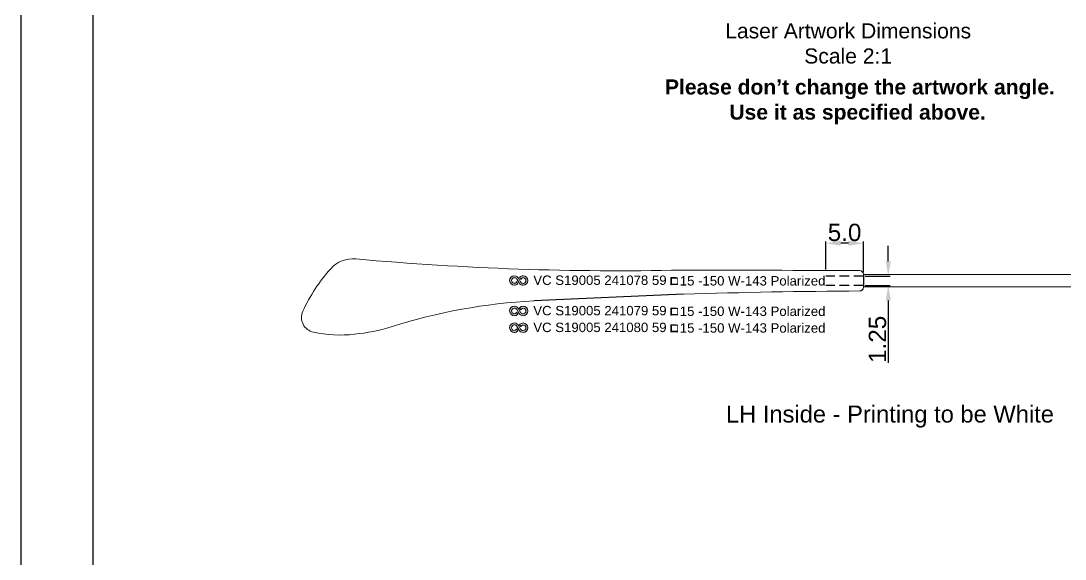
# Model space of a CAD drawing. Header units: millimetres. Extents: x 1448 to 2566, y 1057 to 1416.
# Drawn here: x 1447.7 to 1586.1, y 1262.5 to 1333.9 of the extents above; entities that cross this region are included whole.
import ezdxf

# ---------------------------------------------------------------- set-up
doc = ezdxf.new("R2010")
doc.units = ezdxf.units.MM
doc.linetypes.add('HIDDEN', pattern=[9.525, 6.35, -3.175])
doc.linetypes.add('HIDDEN2', pattern=[0.1875, 0.125, -0.0625])
for name, color, linetype in [('Dimension', 3, 'Continuous'), ('Hidden Line', 1, 'HIDDEN2'), ('图层 1', 7, 'Continuous')]:
    doc.layers.add(name, color=color, linetype=linetype)
doc.layers.add('标注', color=4, linetype='Continuous', lineweight=5)
doc.layers.add('绘图层', color=7, linetype='Continuous', lineweight=15)
doc.styles.get("Standard").update_dxf_attribs({"font": 'arial.ttf'})
doc.styles.add('宋体', font='SimSun.ttf')
doc.dimstyles.new('Standard$0', dxfattribs={"dimtxt": 2.3, "dimasz": 2, "dimexe": 1, "dimexo": 1, "dimgap": 1, "dimtad": 0, "dimtih": 1, "dimtoh": 1, "dimdec": 1, "dimzin": 0, "dimdsep": 46, "dimtxsty": 'Standard', "dimcen": 0, "dimclrd": 4, "dimclre": 4, "dimclrt": 4, "dimadec": 1, "dimazin": 0, "dimtfac": 1, "dimtdec": 1, "dimtofl": 0, "dimtmove": 0, "dimatfit": 0, "dimfxl": 1, "dimtolj": 1, "dimtzin": 0, "dimarcsym": 0})

# ---------------------------------------------------------------- blocks, each defined once
blk = doc.blocks.new('*D132')
at = {"layer": 'Defpoints', "color": 0, "transparency": 16777216}
for p in [(1554.36, 1304.41), (1554.36, 1300.7), (1559.36, 1300.31)]:
    blk.add_point(p, dxfattribs=at)
at = {"layer": 'Dimension', "color": 3, "lineweight": -2, "transparency": 16777216}
for p, q in [((1554.36, 1300.95), (1554.36, 1304.66)), ((1557.36, 1304.41), (1556.36, 1304.41)), ((1559.36, 1300.56), (1559.36, 1304.66))]:
    blk.add_line(p, q, dxfattribs=at)
at = {"layer": 'Dimension', "color": 3, "transparency": 16777216}
for points in [[(1556.36, 1304.75), (1556.36, 1304.08), (1554.36, 1304.41)], [(1557.36, 1304.75), (1557.36, 1304.08), (1559.36, 1304.41)]]:
    blk.add_solid(points, dxfattribs=at)
at = {"layer": 'Dimension', "transparency": 16777216, "insert": (1556.86, 1305.84), "char_height": 2.3, "attachment_point": 5}
blk.add_mtext('\\A1;5.0', dxfattribs=at)
blk = doc.blocks.new('*D133')
at = {"layer": 'Defpoints', "color": 0, "transparency": 16777216}
for p in [(1559.36, 1300.06), (1559.36, 1298.81), (1562.65, 1298.81)]:
    blk.add_point(p, dxfattribs=at)
at = {"layer": 'Dimension', "color": 3, "lineweight": -2, "transparency": 16777216}
for p, q in [((1562.65, 1302.06), (1562.65, 1304.06)), ((1559.61, 1300.06), (1562.9, 1300.06)), ((1559.61, 1298.81), (1562.9, 1298.81)), ((1562.65, 1296.81), (1562.65, 1288.53))]:
    blk.add_line(p, q, dxfattribs=at)
at = {"layer": 'Dimension', "color": 3, "transparency": 16777216}
for points in [[(1562.32, 1302.06), (1562.99, 1302.06), (1562.65, 1300.06)], [(1562.32, 1296.81), (1562.99, 1296.81), (1562.65, 1298.81)]]:
    blk.add_solid(points, dxfattribs=at)
at = {"layer": 'Dimension', "transparency": 16777216, "insert": (1561.23, 1291.67), "char_height": 2.3, "attachment_point": 5, "rotation": 90}
blk.add_mtext('\\A1;1.25', dxfattribs=at)

msp = doc.modelspace()

# ---------------------------------------------------------------- hatches: boundary and pattern name
at = {"lineweight": 5}
h = msp.add_hatch(color=256, dxfattribs=at)
h.dxf.hatch_style = 1
edge = h.paths.add_edge_path()
edge.add_spline(control_points=[(1514.22979, 1299.09003), (1514.08592, 1299.09003), (1513.96748, 1299.16414), (1513.90652, 1299.28749), (1513.90652, 1299.28749), (1513.65489, 1299.73672), (1513.65489, 1299.73672)], knot_values=[8, 8, 8, 8, 9, 9, 9, 10, 10, 10, 10], degree=3, periodic=0)
edge.add_spline(control_points=[(1513.65489, 1299.73672), (1513.54713, 1299.95238), (1513.33133, 1300.09611), (1513.07999, 1300.09611)], knot_values=[10, 10, 10, 10, 11, 11, 11, 11], degree=3, periodic=0)
edge.add_spline(control_points=[(1513.07999, 1300.09611), (1512.72061, 1300.09611), (1512.45107, 1299.80866), (1512.45107, 1299.46733)], knot_values=[11, 11, 11, 11, 12, 12, 12, 12], degree=3, periodic=0)
edge.add_spline(control_points=[(1512.45107, 1299.46733), (1512.45107, 1299.12586), (1512.73852, 1298.83826), (1513.07999, 1298.83826)], knot_values=[12, 12, 12, 12, 13, 13, 13, 13], degree=3, periodic=0)
edge.add_spline(control_points=[(1513.07999, 1298.83826), (1513.24148, 1298.83826), (1513.40326, 1298.9102), (1513.51131, 1299.0181)], knot_values=[13, 13, 13, 13, 14, 14, 14, 14], degree=3, periodic=0)
edge.add_spline(control_points=[(1513.51131, 1299.0181), (1513.51131, 1299.0181), (1513.52922, 1299.03601), (1513.52922, 1299.03601)], knot_values=[14.00001, 14.00001, 14.00001, 14.00001, 14.99999, 14.99999, 14.99999, 14.99999], degree=3, periodic=0)
edge.add_spline(control_points=[(1513.52922, 1299.03601), (1513.52922, 1299.03601), (1513.52922, 1299.03601), (1513.52922, 1299.03601), (1513.52922, 1299.03601), (1513.36745, 1299.3236), (1513.36744, 1299.32361)], knot_values=[14.99999, 14.99999, 14.99999, 14.99999, 15, 15, 15, 15.99999, 15.99999, 15.99999, 15.99999], degree=3, periodic=0)
edge.add_spline(control_points=[(1513.36744, 1299.32361), (1513.36744, 1299.32361), (1513.34924, 1299.28749), (1513.34924, 1299.28749)], knot_values=[16.00001, 16.00001, 16.00001, 16.00001, 17, 17, 17, 17], degree=3, periodic=0)
edge.add_spline(control_points=[(1513.34924, 1299.28749), (1513.33682, 1299.26626), (1513.31342, 1299.23376), (1513.29551, 1299.2157)], knot_values=[17, 17, 17, 17, 18, 18, 18, 18], degree=3, periodic=0)
edge.add_spline(control_points=[(1513.29551, 1299.2157), (1513.22386, 1299.12586), (1513.11581, 1299.09003), (1513.00806, 1299.10795)], knot_values=[18, 18, 18, 18, 19, 19, 19, 19], degree=3, periodic=0)
edge.add_spline(control_points=[(1513.00806, 1299.10795), (1512.82836, 1299.14377), (1512.7027, 1299.30569), (1512.7027, 1299.46733)], knot_values=[19, 19, 19, 19, 20, 20, 20, 20], degree=3, periodic=0)
edge.add_spline(control_points=[(1512.7027, 1299.46733), (1512.7027, 1299.66493), (1512.86448, 1299.84463), (1513.07999, 1299.84463)], knot_values=[20, 20, 20, 20, 21, 21, 21, 21], degree=3, periodic=0)
edge.add_spline(control_points=[(1513.07999, 1299.84463), (1513.22386, 1299.84463), (1513.34606, 1299.76634), (1513.40326, 1299.64702), (1513.40326, 1299.64702), (1513.65489, 1299.19779), (1513.65489, 1299.19779)], knot_values=[21, 21, 21, 21, 22, 22, 22, 23, 23, 23, 23], degree=3, periodic=0)
edge.add_spline(control_points=[(1513.65489, 1299.19779), (1513.76265, 1298.98213), (1513.97845, 1298.83826), (1514.22979, 1298.83826)], knot_values=[23, 23, 23, 23, 24, 24, 24, 24], degree=3, periodic=0)
edge.add_spline(control_points=[(1514.22979, 1298.83826), (1514.58918, 1298.83826), (1514.85871, 1299.12586), (1514.85871, 1299.46733)], knot_values=[24, 24, 24, 24, 25, 25, 25, 25], degree=3, periodic=0)
edge.add_spline(control_points=[(1514.85871, 1299.46733), (1514.87692, 1299.82657), (1514.58918, 1300.09611), (1514.22979, 1300.09611)], knot_values=[25, 25, 25, 25, 26, 26, 26, 26], degree=3, periodic=0)
edge.add_spline(control_points=[(1514.22979, 1300.09611), (1514.0683, 1300.09611), (1513.90652, 1300.02432), (1513.79847, 1299.91656)], knot_values=[0, 0, 0, 0, 1, 1, 1, 1], degree=3, periodic=0)
edge.add_spline(control_points=[(1513.79847, 1299.91656), (1513.79847, 1299.91656), (1513.78056, 1299.89851), (1513.78056, 1299.89851)], knot_values=[1.00001, 1.00001, 1.00001, 1.00001, 1.99999, 1.99999, 1.99999, 1.99999], degree=3, periodic=0)
edge.add_spline(control_points=[(1513.78056, 1299.89851), (1513.78056, 1299.89851), (1513.78056, 1299.89851), (1513.78056, 1299.89851), (1513.78056, 1299.89851), (1513.94234, 1299.61106), (1513.94234, 1299.61106)], knot_values=[1.99999, 1.99999, 1.99999, 1.99999, 2, 2, 2, 2.99999, 2.99999, 2.99999, 2.99999], degree=3, periodic=0)
edge.add_spline(control_points=[(1513.94234, 1299.61106), (1513.94234, 1299.61106), (1513.96025, 1299.64702), (1513.96025, 1299.64702)], knot_values=[3.00001, 3.00001, 3.00001, 3.00001, 4, 4, 4, 4], degree=3, periodic=0)
edge.add_spline(control_points=[(1513.96025, 1299.64702), (1513.97874, 1299.68039), (1513.99636, 1299.7009), (1514.01428, 1299.71881)], knot_values=[4, 4, 4, 4, 5, 5, 5, 5], degree=3, periodic=0)
edge.add_spline(control_points=[(1514.01428, 1299.71881), (1514.10412, 1299.80866), (1514.19397, 1299.84463), (1514.30173, 1299.82657)], knot_values=[5, 5, 5, 5, 6, 6, 6, 6], degree=3, periodic=0)
edge.add_spline(control_points=[(1514.30173, 1299.82657), (1514.48142, 1299.7906), (1514.60709, 1299.64702), (1514.60709, 1299.46733)], knot_values=[6, 6, 6, 6, 7, 7, 7, 7], degree=3, periodic=0)
edge.add_spline(control_points=[(1514.60709, 1299.46733), (1514.60709, 1299.26973), (1514.44531, 1299.09003), (1514.22979, 1299.09003)], knot_values=[7, 7, 7, 7, 8, 8, 8, 8], degree=3, periodic=0)
h = msp.add_hatch(color=256, dxfattribs=at)
h.dxf.hatch_style = 1
h.paths.add_polyline_path([(1534.79624, 1299.85754), (1533.80837, 1299.85754), (1533.80837, 1298.86968), (1534.79624, 1298.86968)])
h.paths.add_polyline_path([(1534.67325, 1299.73456), (1533.93135, 1299.73456), (1533.93135, 1298.99266), (1534.67325, 1298.99266)], flags=16)
h = msp.add_hatch(color=256, dxfattribs=at)
h.dxf.hatch_style = 1
edge = h.paths.add_edge_path()
edge.add_spline(control_points=[(1514.22979, 1295.05315), (1514.08592, 1295.05315), (1513.96748, 1295.12726), (1513.90652, 1295.25061), (1513.90652, 1295.25061), (1513.65489, 1295.69984), (1513.65489, 1295.69984)], knot_values=[8, 8, 8, 8, 9, 9, 9, 10, 10, 10, 10], degree=3, periodic=0)
edge.add_spline(control_points=[(1513.65489, 1295.69984), (1513.54713, 1295.9155), (1513.33133, 1296.05923), (1513.07999, 1296.05923)], knot_values=[10, 10, 10, 10, 11, 11, 11, 11], degree=3, periodic=0)
edge.add_spline(control_points=[(1513.07999, 1296.05923), (1512.72061, 1296.05923), (1512.45107, 1295.77178), (1512.45107, 1295.43045)], knot_values=[11, 11, 11, 11, 12, 12, 12, 12], degree=3, periodic=0)
edge.add_spline(control_points=[(1512.45107, 1295.43045), (1512.45107, 1295.08898), (1512.73852, 1294.80138), (1513.07999, 1294.80138)], knot_values=[12, 12, 12, 12, 13, 13, 13, 13], degree=3, periodic=0)
edge.add_spline(control_points=[(1513.07999, 1294.80138), (1513.24148, 1294.80138), (1513.40326, 1294.87332), (1513.51131, 1294.98122)], knot_values=[13, 13, 13, 13, 14, 14, 14, 14], degree=3, periodic=0)
edge.add_spline(control_points=[(1513.51131, 1294.98122), (1513.51131, 1294.98122), (1513.52922, 1294.99913), (1513.52922, 1294.99913)], knot_values=[14.00001, 14.00001, 14.00001, 14.00001, 14.99999, 14.99999, 14.99999, 14.99999], degree=3, periodic=0)
edge.add_spline(control_points=[(1513.52922, 1294.99913), (1513.52922, 1294.99913), (1513.52922, 1294.99913), (1513.52922, 1294.99913), (1513.52922, 1294.99913), (1513.36745, 1295.28672), (1513.36744, 1295.28673)], knot_values=[14.99999, 14.99999, 14.99999, 14.99999, 15, 15, 15, 15.99999, 15.99999, 15.99999, 15.99999], degree=3, periodic=0)
edge.add_spline(control_points=[(1513.36744, 1295.28673), (1513.36744, 1295.28672), (1513.34924, 1295.25061), (1513.34924, 1295.25061)], knot_values=[16.00001, 16.00001, 16.00001, 16.00001, 17, 17, 17, 17], degree=3, periodic=0)
edge.add_spline(control_points=[(1513.34924, 1295.25061), (1513.33682, 1295.22938), (1513.31342, 1295.19688), (1513.29551, 1295.17882)], knot_values=[17, 17, 17, 17, 18, 18, 18, 18], degree=3, periodic=0)
edge.add_spline(control_points=[(1513.29551, 1295.17882), (1513.22386, 1295.08898), (1513.11581, 1295.05315), (1513.00806, 1295.07107)], knot_values=[18, 18, 18, 18, 19, 19, 19, 19], degree=3, periodic=0)
edge.add_spline(control_points=[(1513.00806, 1295.07107), (1512.82836, 1295.10689), (1512.7027, 1295.26881), (1512.7027, 1295.43045)], knot_values=[19, 19, 19, 19, 20, 20, 20, 20], degree=3, periodic=0)
edge.add_spline(control_points=[(1512.7027, 1295.43045), (1512.7027, 1295.62805), (1512.86448, 1295.80775), (1513.07999, 1295.80775)], knot_values=[20, 20, 20, 20, 21, 21, 21, 21], degree=3, periodic=0)
edge.add_spline(control_points=[(1513.07999, 1295.80775), (1513.22386, 1295.80775), (1513.34606, 1295.72946), (1513.40326, 1295.61014), (1513.40326, 1295.61014), (1513.65489, 1295.16091), (1513.65489, 1295.16091)], knot_values=[21, 21, 21, 21, 22, 22, 22, 23, 23, 23, 23], degree=3, periodic=0)
edge.add_spline(control_points=[(1513.65489, 1295.16091), (1513.76265, 1294.94525), (1513.97845, 1294.80138), (1514.22979, 1294.80138)], knot_values=[23, 23, 23, 23, 24, 24, 24, 24], degree=3, periodic=0)
edge.add_spline(control_points=[(1514.22979, 1294.80138), (1514.58918, 1294.80138), (1514.85871, 1295.08898), (1514.85871, 1295.43045)], knot_values=[24, 24, 24, 24, 25, 25, 25, 25], degree=3, periodic=0)
edge.add_spline(control_points=[(1514.85871, 1295.43045), (1514.87692, 1295.78969), (1514.58918, 1296.05923), (1514.22979, 1296.05923)], knot_values=[25, 25, 25, 25, 26, 26, 26, 26], degree=3, periodic=0)
edge.add_spline(control_points=[(1514.22979, 1296.05923), (1514.0683, 1296.05923), (1513.90652, 1295.98744), (1513.79847, 1295.87968)], knot_values=[0, 0, 0, 0, 1, 1, 1, 1], degree=3, periodic=0)
edge.add_spline(control_points=[(1513.79847, 1295.87968), (1513.79847, 1295.87968), (1513.78056, 1295.86163), (1513.78056, 1295.86162)], knot_values=[1.00001, 1.00001, 1.00001, 1.00001, 1.99999, 1.99999, 1.99999, 1.99999], degree=3, periodic=0)
edge.add_spline(control_points=[(1513.78056, 1295.86162), (1513.78056, 1295.86162), (1513.78056, 1295.86162), (1513.78056, 1295.86162), (1513.78056, 1295.86162), (1513.94234, 1295.57418), (1513.94234, 1295.57418)], knot_values=[1.99999, 1.99999, 1.99999, 1.99999, 2, 2, 2, 2.99999, 2.99999, 2.99999, 2.99999], degree=3, periodic=0)
edge.add_spline(control_points=[(1513.94234, 1295.57418), (1513.94234, 1295.57418), (1513.96025, 1295.61014), (1513.96025, 1295.61014)], knot_values=[3.00001, 3.00001, 3.00001, 3.00001, 4, 4, 4, 4], degree=3, periodic=0)
edge.add_spline(control_points=[(1513.96025, 1295.61014), (1513.97874, 1295.64351), (1513.99636, 1295.66402), (1514.01428, 1295.68193)], knot_values=[4, 4, 4, 4, 5, 5, 5, 5], degree=3, periodic=0)
edge.add_spline(control_points=[(1514.01428, 1295.68193), (1514.10412, 1295.77178), (1514.19397, 1295.80775), (1514.30173, 1295.78969)], knot_values=[5, 5, 5, 5, 6, 6, 6, 6], degree=3, periodic=0)
edge.add_spline(control_points=[(1514.30173, 1295.78969), (1514.48142, 1295.75372), (1514.60709, 1295.61014), (1514.60709, 1295.43045)], knot_values=[6, 6, 6, 6, 7, 7, 7, 7], degree=3, periodic=0)
edge.add_spline(control_points=[(1514.60709, 1295.43045), (1514.60709, 1295.23285), (1514.44531, 1295.05315), (1514.22979, 1295.05315)], knot_values=[7, 7, 7, 7, 8, 8, 8, 8], degree=3, periodic=0)
h = msp.add_hatch(color=256, dxfattribs=at)
h.dxf.hatch_style = 1
h.paths.add_polyline_path([(1534.79624, 1295.82066), (1533.80837, 1295.82066), (1533.80837, 1294.8328), (1534.79624, 1294.8328)])
h.paths.add_polyline_path([(1534.67325, 1295.69768), (1533.93135, 1295.69768), (1533.93135, 1294.95578), (1534.67325, 1294.95578)], flags=16)
h = msp.add_hatch(color=256, dxfattribs=at)
h.dxf.hatch_style = 1
edge = h.paths.add_edge_path()
edge.add_spline(control_points=[(1514.22979, 1292.83299), (1514.08592, 1292.83299), (1513.96748, 1292.90709), (1513.90652, 1293.03045), (1513.90652, 1293.03045), (1513.65489, 1293.47968), (1513.65489, 1293.47968)], knot_values=[8, 8, 8, 8, 9, 9, 9, 10, 10, 10, 10], degree=3, periodic=0)
edge.add_spline(control_points=[(1513.65489, 1293.47968), (1513.54713, 1293.69534), (1513.33133, 1293.83907), (1513.07999, 1293.83907)], knot_values=[10, 10, 10, 10, 11, 11, 11, 11], degree=3, periodic=0)
edge.add_spline(control_points=[(1513.07999, 1293.83907), (1512.72061, 1293.83907), (1512.45107, 1293.55162), (1512.45107, 1293.21029)], knot_values=[11, 11, 11, 11, 12, 12, 12, 12], degree=3, periodic=0)
edge.add_spline(control_points=[(1512.45107, 1293.21029), (1512.45107, 1292.86882), (1512.73852, 1292.58122), (1513.07999, 1292.58122)], knot_values=[12, 12, 12, 12, 13, 13, 13, 13], degree=3, periodic=0)
edge.add_spline(control_points=[(1513.07999, 1292.58122), (1513.24148, 1292.58122), (1513.40326, 1292.65316), (1513.51131, 1292.76106)], knot_values=[13, 13, 13, 13, 14, 14, 14, 14], degree=3, periodic=0)
edge.add_spline(control_points=[(1513.51131, 1292.76106), (1513.51131, 1292.76106), (1513.52922, 1292.77897), (1513.52922, 1292.77897)], knot_values=[14.00001, 14.00001, 14.00001, 14.00001, 14.99999, 14.99999, 14.99999, 14.99999], degree=3, periodic=0)
edge.add_spline(control_points=[(1513.52922, 1292.77897), (1513.52922, 1292.77897), (1513.52922, 1292.77897), (1513.52922, 1292.77897), (1513.52922, 1292.77897), (1513.36745, 1293.06656), (1513.36744, 1293.06656)], knot_values=[14.99999, 14.99999, 14.99999, 14.99999, 15, 15, 15, 15.99999, 15.99999, 15.99999, 15.99999], degree=3, periodic=0)
edge.add_spline(control_points=[(1513.36744, 1293.06656), (1513.36744, 1293.06656), (1513.34924, 1293.03045), (1513.34924, 1293.03045)], knot_values=[16.00001, 16.00001, 16.00001, 16.00001, 17, 17, 17, 17], degree=3, periodic=0)
edge.add_spline(control_points=[(1513.34924, 1293.03045), (1513.33682, 1293.00922), (1513.31342, 1292.97672), (1513.29551, 1292.95866)], knot_values=[17, 17, 17, 17, 18, 18, 18, 18], degree=3, periodic=0)
edge.add_spline(control_points=[(1513.29551, 1292.95866), (1513.22386, 1292.86882), (1513.11581, 1292.83299), (1513.00806, 1292.8509)], knot_values=[18, 18, 18, 18, 19, 19, 19, 19], degree=3, periodic=0)
edge.add_spline(control_points=[(1513.00806, 1292.8509), (1512.82836, 1292.88673), (1512.7027, 1293.04865), (1512.7027, 1293.21029)], knot_values=[19, 19, 19, 19, 20, 20, 20, 20], degree=3, periodic=0)
edge.add_spline(control_points=[(1512.7027, 1293.21029), (1512.7027, 1293.40789), (1512.86448, 1293.58758), (1513.07999, 1293.58758)], knot_values=[20, 20, 20, 20, 21, 21, 21, 21], degree=3, periodic=0)
edge.add_spline(control_points=[(1513.07999, 1293.58758), (1513.22386, 1293.58758), (1513.34606, 1293.50929), (1513.40326, 1293.38998), (1513.40326, 1293.38998), (1513.65489, 1292.94075), (1513.65489, 1292.94075)], knot_values=[21, 21, 21, 21, 22, 22, 22, 23, 23, 23, 23], degree=3, periodic=0)
edge.add_spline(control_points=[(1513.65489, 1292.94075), (1513.76265, 1292.72509), (1513.97845, 1292.58122), (1514.22979, 1292.58122)], knot_values=[23, 23, 23, 23, 24, 24, 24, 24], degree=3, periodic=0)
edge.add_spline(control_points=[(1514.22979, 1292.58122), (1514.58918, 1292.58122), (1514.85871, 1292.86882), (1514.85871, 1293.21029)], knot_values=[24, 24, 24, 24, 25, 25, 25, 25], degree=3, periodic=0)
edge.add_spline(control_points=[(1514.85871, 1293.21029), (1514.87692, 1293.56953), (1514.58918, 1293.83907), (1514.22979, 1293.83907)], knot_values=[25, 25, 25, 25, 26, 26, 26, 26], degree=3, periodic=0)
edge.add_spline(control_points=[(1514.22979, 1293.83907), (1514.0683, 1293.83907), (1513.90652, 1293.76728), (1513.79847, 1293.65952)], knot_values=[0, 0, 0, 0, 1, 1, 1, 1], degree=3, periodic=0)
edge.add_spline(control_points=[(1513.79847, 1293.65952), (1513.79847, 1293.65952), (1513.78056, 1293.64146), (1513.78056, 1293.64146)], knot_values=[1.00001, 1.00001, 1.00001, 1.00001, 1.99999, 1.99999, 1.99999, 1.99999], degree=3, periodic=0)
edge.add_spline(control_points=[(1513.78056, 1293.64146), (1513.78056, 1293.64146), (1513.78056, 1293.64146), (1513.78056, 1293.64146), (1513.78056, 1293.64146), (1513.94234, 1293.35402), (1513.94234, 1293.35401)], knot_values=[1.99999, 1.99999, 1.99999, 1.99999, 2, 2, 2, 2.99999, 2.99999, 2.99999, 2.99999], degree=3, periodic=0)
edge.add_spline(control_points=[(1513.94234, 1293.35401), (1513.94234, 1293.35401), (1513.96025, 1293.38998), (1513.96025, 1293.38998)], knot_values=[3.00001, 3.00001, 3.00001, 3.00001, 4, 4, 4, 4], degree=3, periodic=0)
edge.add_spline(control_points=[(1513.96025, 1293.38998), (1513.97874, 1293.42335), (1513.99636, 1293.44386), (1514.01428, 1293.46177)], knot_values=[4, 4, 4, 4, 5, 5, 5, 5], degree=3, periodic=0)
edge.add_spline(control_points=[(1514.01428, 1293.46177), (1514.10412, 1293.55162), (1514.19397, 1293.58758), (1514.30173, 1293.56953)], knot_values=[5, 5, 5, 5, 6, 6, 6, 6], degree=3, periodic=0)
edge.add_spline(control_points=[(1514.30173, 1293.56953), (1514.48142, 1293.53356), (1514.60709, 1293.38998), (1514.60709, 1293.21029)], knot_values=[6, 6, 6, 6, 7, 7, 7, 7], degree=3, periodic=0)
edge.add_spline(control_points=[(1514.60709, 1293.21029), (1514.60709, 1293.01268), (1514.44531, 1292.83299), (1514.22979, 1292.83299)], knot_values=[7, 7, 7, 7, 8, 8, 8, 8], degree=3, periodic=0)
h = msp.add_hatch(color=256, dxfattribs=at)
h.dxf.hatch_style = 1
h.paths.add_polyline_path([(1534.79624, 1293.6005), (1533.80837, 1293.6005), (1533.80837, 1292.61263), (1534.79624, 1292.61263)])
h.paths.add_polyline_path([(1534.67325, 1293.47752), (1533.93135, 1293.47752), (1533.93135, 1292.73562), (1534.67325, 1292.73562)], flags=16)

# ---------------------------------------------------------------- linework, layer by layer
for p, q in [((1559.3611, 1300.22192), (1559.3611, 1298.63357)), ((1535.5225, 1297.6548), (1515.66024, 1296.78608))]:
    msp.add_line(p, q)
at = {"color": 7, "lineweight": 5}
for p, q in [((1533.80837, 1299.85754), (1533.80837, 1298.86968)), ((1534.57348, 1299.86097), (1533.83158, 1299.86097)), ((1533.93135, 1299.73456), (1533.93135, 1298.99266)), ((1533.93135, 1298.99266), (1534.67325, 1298.99266)), ((1533.80837, 1295.82066), (1533.80837, 1294.8328)), ((1534.57348, 1295.82409), (1533.83158, 1295.82409)), ((1533.93135, 1295.69768), (1533.93135, 1294.95578)), ((1533.93135, 1294.95578), (1534.67325, 1294.95578)), ((1533.80837, 1293.6005), (1533.80837, 1292.61263)), ((1534.57348, 1293.60393), (1533.83158, 1293.60393)), ((1533.93135, 1293.47752), (1533.93135, 1292.73562)), ((1533.93135, 1292.73562), (1534.67325, 1292.73562))]:
    msp.add_line(p, q, dxfattribs=at)
msp.add_lwpolyline([(1447.65009, 1118.56132), (1657.65009, 1118.56132), (1657.65009, 1415.56132), (1447.65009, 1415.56132)], close=True)
msp.add_lwpolyline([(1647.16791, 1123.56132), (1647.16791, 1410.56132), (1457.16791, 1410.56132), (1457.16791, 1123.56132)])
at = {"layer": 'Hidden Line', "linetype": 'HIDDEN', "ltscale": 0.2}
for p, q in [((1559.3611, 1300.0581), (1554.3611, 1300.0581)), ((1559.3611, 1298.8081), (1554.3611, 1298.8081))]:
    msp.add_line(p, q, dxfattribs=at)
at = {"layer": '图层 1', "lineweight": 0}
for points in [[(1514.22979, 1300.09611), (1514.0683, 1300.09611), (1513.90652, 1300.02432), (1513.79847, 1299.91656), (1513.79847, 1299.91656), (1513.78056, 1299.89851), (1513.78056, 1299.89851), (1513.78056, 1299.89851), (1513.94234, 1299.61106), (1513.94234, 1299.61106), (1513.94234, 1299.61106), (1513.96025, 1299.64702), (1513.96025, 1299.64702), (1513.97874, 1299.68039), (1513.99636, 1299.7009), (1514.01428, 1299.71881), (1514.10412, 1299.80866), (1514.19397, 1299.84463), (1514.30173, 1299.82657), (1514.48142, 1299.7906), (1514.60709, 1299.64702), (1514.60709, 1299.46733), (1514.60709, 1299.26973), (1514.44531, 1299.09003), (1514.22979, 1299.09003), (1514.08592, 1299.09003), (1513.96748, 1299.16414), (1513.90652, 1299.28749), (1513.90652, 1299.28749), (1513.65489, 1299.73672), (1513.65489, 1299.73672), (1513.54713, 1299.95238), (1513.33133, 1300.09611), (1513.07999, 1300.09611), (1512.72061, 1300.09611), (1512.45107, 1299.80866), (1512.45107, 1299.46733), (1512.45107, 1299.12586), (1512.73852, 1298.83826), (1513.07999, 1298.83826), (1513.24148, 1298.83826), (1513.40326, 1298.9102), (1513.51131, 1299.0181), (1513.51131, 1299.0181), (1513.52922, 1299.03601), (1513.52922, 1299.03601), (1513.52922, 1299.03601), (1513.36744, 1299.32361), (1513.36744, 1299.32361), (1513.36744, 1299.32361), (1513.34924, 1299.28749), (1513.34924, 1299.28749), (1513.33682, 1299.26626), (1513.31342, 1299.23376), (1513.29551, 1299.2157), (1513.22386, 1299.12586), (1513.11581, 1299.09003), (1513.00806, 1299.10795), (1512.82836, 1299.14377), (1512.7027, 1299.30569), (1512.7027, 1299.46733), (1512.7027, 1299.66493), (1512.86448, 1299.84463), (1513.07999, 1299.84463), (1513.22386, 1299.84463), (1513.34606, 1299.76634), (1513.40326, 1299.64702), (1513.40326, 1299.64702), (1513.65489, 1299.19779), (1513.65489, 1299.19779), (1513.76265, 1298.98213), (1513.97845, 1298.83826), (1514.22979, 1298.83826), (1514.58918, 1298.83826), (1514.85871, 1299.12586), (1514.85871, 1299.46733), (1514.87692, 1299.82657), (1514.58918, 1300.09611), (1514.22979, 1300.09611)], [(1514.22979, 1296.05923), (1514.0683, 1296.05923), (1513.90652, 1295.98744), (1513.79847, 1295.87968), (1513.79847, 1295.87968), (1513.78056, 1295.86162), (1513.78056, 1295.86162), (1513.78056, 1295.86162), (1513.94234, 1295.57418), (1513.94234, 1295.57418), (1513.94234, 1295.57418), (1513.96025, 1295.61014), (1513.96025, 1295.61014), (1513.97874, 1295.64351), (1513.99636, 1295.66402), (1514.01428, 1295.68193), (1514.10412, 1295.77178), (1514.19397, 1295.80775), (1514.30173, 1295.78969), (1514.48142, 1295.75372), (1514.60709, 1295.61014), (1514.60709, 1295.43045), (1514.60709, 1295.23285), (1514.44531, 1295.05315), (1514.22979, 1295.05315), (1514.08592, 1295.05315), (1513.96748, 1295.12726), (1513.90652, 1295.25061), (1513.90652, 1295.25061), (1513.65489, 1295.69984), (1513.65489, 1295.69984), (1513.54713, 1295.9155), (1513.33133, 1296.05923), (1513.07999, 1296.05923), (1512.72061, 1296.05923), (1512.45107, 1295.77178), (1512.45107, 1295.43045), (1512.45107, 1295.08898), (1512.73852, 1294.80138), (1513.07999, 1294.80138), (1513.24148, 1294.80138), (1513.40326, 1294.87332), (1513.51131, 1294.98122), (1513.51131, 1294.98122), (1513.52922, 1294.99913), (1513.52922, 1294.99913), (1513.52922, 1294.99913), (1513.36744, 1295.28673), (1513.36744, 1295.28673), (1513.36744, 1295.28673), (1513.34924, 1295.25061), (1513.34924, 1295.25061), (1513.33682, 1295.22938), (1513.31342, 1295.19688), (1513.29551, 1295.17882), (1513.22386, 1295.08898), (1513.11581, 1295.05315), (1513.00806, 1295.07107), (1512.82836, 1295.10689), (1512.7027, 1295.26881), (1512.7027, 1295.43045), (1512.7027, 1295.62805), (1512.86448, 1295.80775), (1513.07999, 1295.80775), (1513.22386, 1295.80775), (1513.34606, 1295.72946), (1513.40326, 1295.61014), (1513.40326, 1295.61014), (1513.65489, 1295.16091), (1513.65489, 1295.16091), (1513.76265, 1294.94525), (1513.97845, 1294.80138), (1514.22979, 1294.80138), (1514.58918, 1294.80138), (1514.85871, 1295.08898), (1514.85871, 1295.43045), (1514.87692, 1295.78969), (1514.58918, 1296.05923), (1514.22979, 1296.05923)], [(1514.22979, 1293.83907), (1514.0683, 1293.83907), (1513.90652, 1293.76728), (1513.79847, 1293.65952), (1513.79847, 1293.65952), (1513.78056, 1293.64146), (1513.78056, 1293.64146), (1513.78056, 1293.64146), (1513.94234, 1293.35401), (1513.94234, 1293.35401), (1513.94234, 1293.35401), (1513.96025, 1293.38998), (1513.96025, 1293.38998), (1513.97874, 1293.42335), (1513.99636, 1293.44386), (1514.01428, 1293.46177), (1514.10412, 1293.55162), (1514.19397, 1293.58758), (1514.30173, 1293.56953), (1514.48142, 1293.53356), (1514.60709, 1293.38998), (1514.60709, 1293.21029), (1514.60709, 1293.01268), (1514.44531, 1292.83299), (1514.22979, 1292.83299), (1514.08592, 1292.83299), (1513.96748, 1292.90709), (1513.90652, 1293.03045), (1513.90652, 1293.03045), (1513.65489, 1293.47968), (1513.65489, 1293.47968), (1513.54713, 1293.69534), (1513.33133, 1293.83907), (1513.07999, 1293.83907), (1512.72061, 1293.83907), (1512.45107, 1293.55162), (1512.45107, 1293.21029), (1512.45107, 1292.86882), (1512.73852, 1292.58122), (1513.07999, 1292.58122), (1513.24148, 1292.58122), (1513.40326, 1292.65316), (1513.51131, 1292.76106), (1513.51131, 1292.76106), (1513.52922, 1292.77897), (1513.52922, 1292.77897), (1513.52922, 1292.77897), (1513.36744, 1293.06656), (1513.36744, 1293.06656), (1513.36744, 1293.06656), (1513.34924, 1293.03045), (1513.34924, 1293.03045), (1513.33682, 1293.00922), (1513.31342, 1292.97672), (1513.29551, 1292.95866), (1513.22386, 1292.86882), (1513.11581, 1292.83299), (1513.00806, 1292.8509), (1512.82836, 1292.88673), (1512.7027, 1293.04865), (1512.7027, 1293.21029), (1512.7027, 1293.40789), (1512.86448, 1293.58758), (1513.07999, 1293.58758), (1513.22386, 1293.58758), (1513.34606, 1293.50929), (1513.40326, 1293.38998), (1513.40326, 1293.38998), (1513.65489, 1292.94075), (1513.65489, 1292.94075), (1513.76265, 1292.72509), (1513.97845, 1292.58122), (1514.22979, 1292.58122), (1514.58918, 1292.58122), (1514.85871, 1292.86882), (1514.85871, 1293.21029), (1514.87692, 1293.56953), (1514.58918, 1293.83907), (1514.22979, 1293.83907)]]:
    msp.add_open_spline(points, degree=3, knots=[0, 0, 0, 0, 1, 1, 1, 2, 2, 2, 3, 3, 3, 4, 4, 4, 5, 5, 5, 6, 6, 6, 7, 7, 7, 8, 8, 8, 9, 9, 9, 10, 10, 10, 11, 11, 11, 12, 12, 12, 13, 13, 13, 14, 14, 14, 15, 15, 15, 16, 16, 16, 17, 17, 17, 18, 18, 18, 19, 19, 19, 20, 20, 20, 21, 21, 21, 22, 22, 22, 23, 23, 23, 24, 24, 24, 25, 25, 25, 26, 26, 26, 26], dxfattribs=at)
at = {"layer": '标注', "color": 0, "lineweight": 13, "ltscale": 5}
for p, q in [((1613.22213, 1300.30328), (1559.35987, 1300.25705)), ((1559.3611, 1300.27008), (1559.3611, 1298.58541)), ((1559.3611, 1300.17802), (1559.3611, 1298.58967)), ((1559.3611, 1298.65137), (1613.22213, 1298.60515))]:
    msp.add_line(p, q, dxfattribs=at)
for centre, radius, start, end in [((1491.69895, 1298.35383), 4, 84.6997877, 138.0578898), ((1527.00379, 1689.40577), 388.64241, 264.8426802, 271.2170107), ((1505.16962, 1286.24941), 22.1101, 138.0578898, 155.5626059), ((1529.07213, -5656.02059), 6956.87436, 89.754808106, 89.949051861), ((1558.8411, 1300.27008), 0.52, 0, 89.7554804), ((1562.97273, 442.54059), 855.55469, 90.27519217, 91.83863399), ((1558.8611, 1298.58967), 0.5, 269.3537758, 0), ((1558.8611, 1298.58541), 0.5, 270.2751922, 0), ((1519.91837, 1219.90391), 77, 93.1700944, 107.5027545), ((1486.8611, 1294.56893), 2, 155.5626059, 257.5390798), ((1489.74836, 1315.57494), 23.31538, 275.252214, 287.5027545), ((1489.9089, 1308.36115), 16.12496, 257.5390798, 277.0308343)]:
    msp.add_arc(centre, radius, start, end, dxfattribs=at)

# ---------------------------------------------------------------- texts
at = {"insert": (1533.04648, 1326.15413), "char_height": 2, "width": 53.4879947, "attachment_point": 1}
msp.add_mtext('{\\fArial|b1|i0|c0|p34;Please don’t change the artwork angle.\\P           Use it as specified above.}', dxfattribs=at)
at = {"layer": '绘图层', "color": 7, "linetype": 'ByBlock', "lineweight": 9, "attachment_point": 5, "style": '宋体'}
for s, insert, char_height, width in [('{\\fArial|b0|i0|c0|p34;Laser Artwork Dimensions\\PScale 2:1}', (1557.33342, 1330.919), 2, 53.6847846), ('{\\fArial|b0|i0|c0|p34;VC S19005 241078 59}', (1524.42627, 1299.50463), 1.25, 28.1019674), ('{\\fArial|b0|i0|c0|p34;15 -150 W-143 Polarized  }', (1544.66838, 1299.42533), 1.25, 21.1754081), ('{\\fArial|b0|i0|c0|p34;VC S19005 241079 59}', (1524.42627, 1295.46775), 1.25, 28.1019674), ('{\\fArial|b0|i0|c0|p34;15 -150 W-143 Polarized  }', (1544.66838, 1295.38845), 1.25, 21.1754081), ('{\\fArial|b0|i0|c0|p34;VC S19005 241080 59}', (1524.42627, 1293.24759), 1.25, 28.1019674), ('{\\fArial|b0|i0|c0|p34;15 -150 W-143 Polarized  }', (1544.66838, 1293.16829), 1.25, 21.1754081), ('{\\fArial|b0|i0|c0|p34;LH Inside - Printing to be White}', (1562.87476, 1281.41623), 2.25, 60.2844571)]:
    msp.add_mtext(s, dxfattribs=dict(at, insert=insert, char_height=char_height, width=width))

# ---------------------------------------------------------------- dimensions: what is measured, and where the dimension line sits
at = {"layer": 'Dimension'}
dim = msp.add_linear_dim(base=(1554.3611, 1304.41444), p1=(1559.3611, 1300.3081), p2=(1554.3611, 1300.69539), dimstyle='Standard$0', override={"dimexe": 0.25, "dimexo": 0.25, "dimgap": 0.25, "dimtad": 1, "dimtih": 0, "dimtoh": 0, "dimclrd": 3, "dimclre": 3, "dimclrt": 256, "dimadec": 2, "dimtdec": 2, "dimatfit": 3}, dxfattribs=at)
dim.commit()
dim.dimension.update_dxf_attribs({"geometry": '*D132', "text_midpoint": (1556.8611, 1305.83876)})
dim = msp.add_linear_dim(base=(1562.65338, 1298.8081), p1=(1559.3611, 1300.0581), p2=(1559.3611, 1298.8081), angle=90, dimstyle='Standard$0', override={"dimexe": 0.25, "dimexo": 0.25, "dimgap": 0.25, "dimtad": 1, "dimtih": 0, "dimtoh": 0, "dimdec": 2, "dimclrd": 3, "dimclre": 3, "dimclrt": 256, "dimadec": 2, "dimtdec": 2, "dimatfit": 3}, dxfattribs=at)
dim.commit()
dim.dimension.update_dxf_attribs({"geometry": '*D133', "text_midpoint": (1561.22906, 1291.67055)})

doc.saveas('drawing.dxf')
